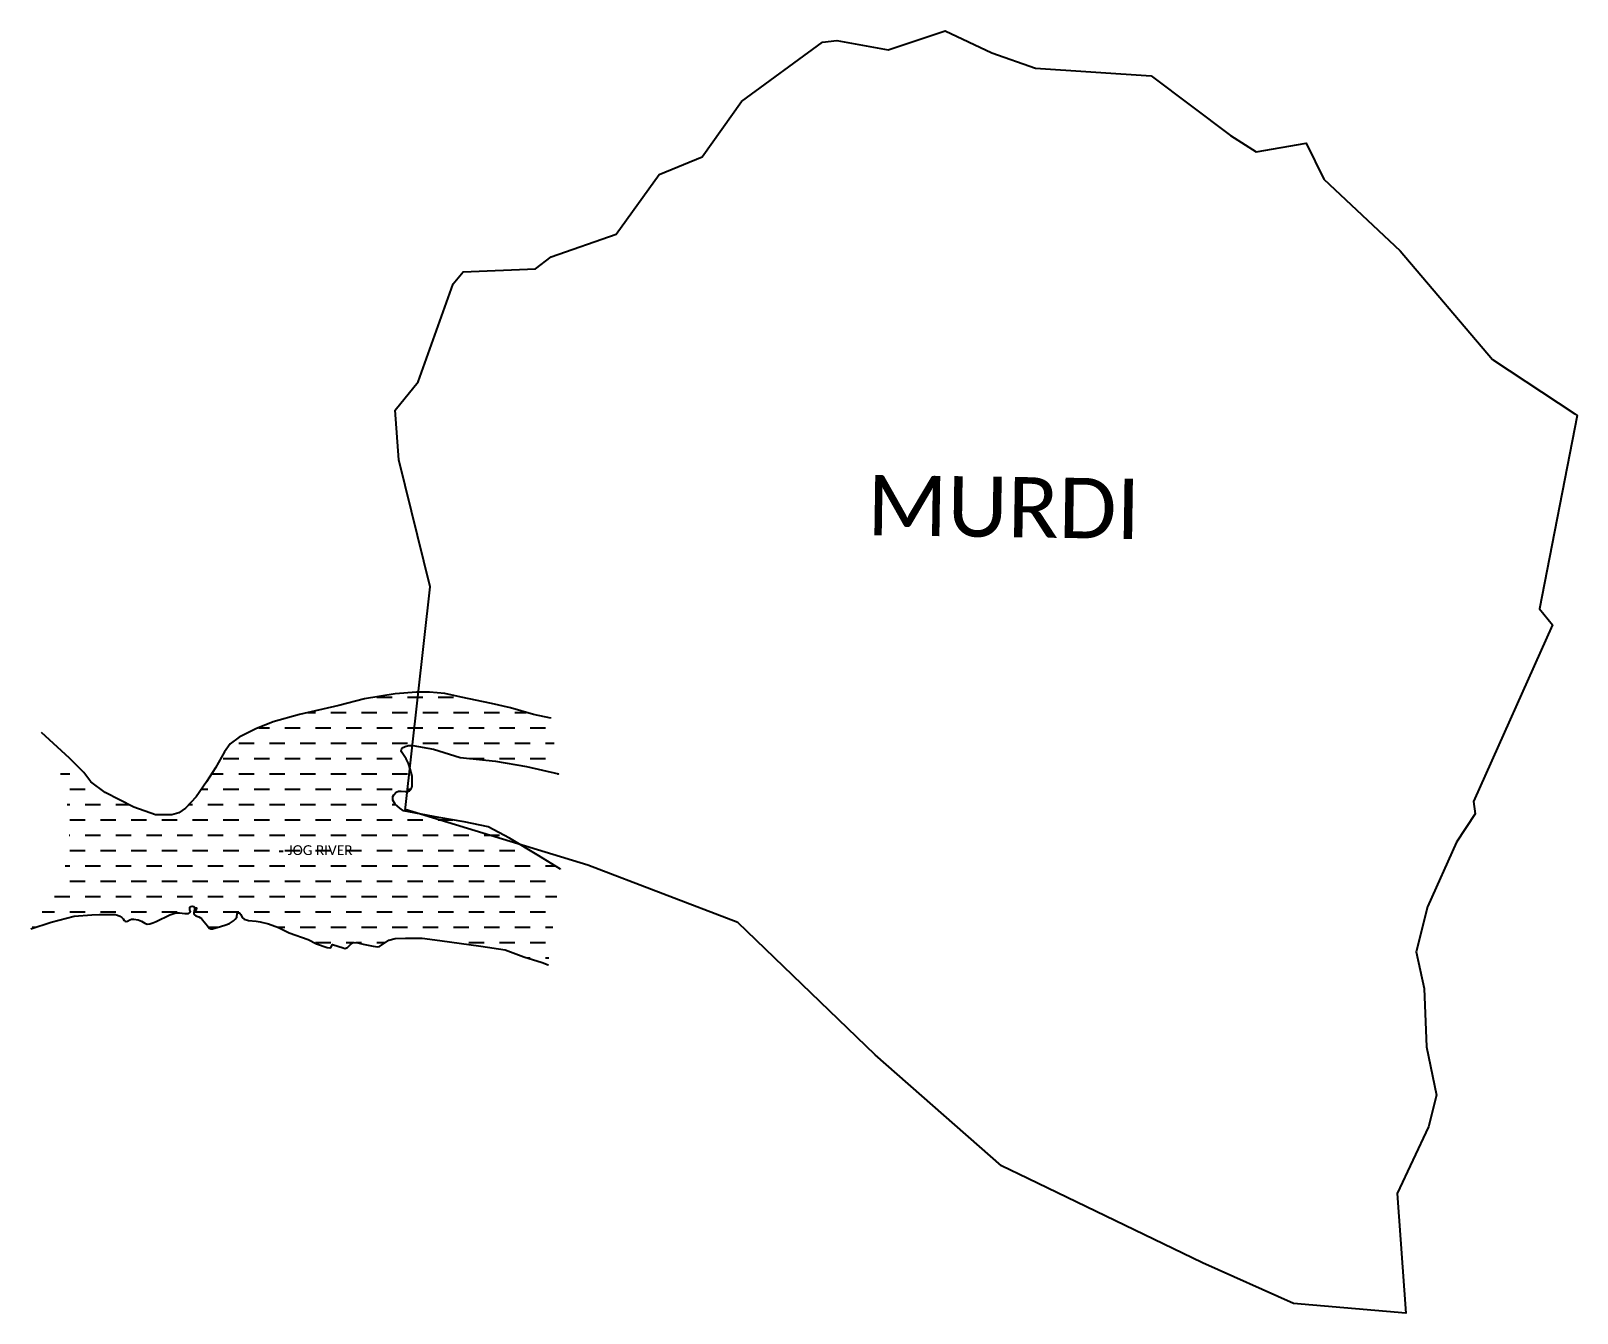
# Model space of a CAD drawing. Header units: metres. Extents: x 297546 to 300696, y 1972870 to 1975482.
import ezdxf

# ---------------------------------------------------------------- set-up
doc = ezdxf.new("R2010")
doc.units = ezdxf.units.M
doc.header["$MEASUREMENT"] = 0
for name, color, linetype in [('ARROW', 7, 'Continuous'), ('ddddd', 7, 'Continuous'), ('RIVER', 4, 'Continuous'), ('RIVER TEXT', 7, 'Continuous'), ('village', 3, 'Continuous')]:
    doc.layers.add(name, color=color, linetype=linetype)
doc.styles.get("Standard").update_dxf_attribs({"font": 'simplex.shx'})
doc.dimstyles.get("Standard").update_dxf_attribs({"dimtxt": 0.18, "dimasz": 0.18, "dimexe": 0.18, "dimexo": 0.0625, "dimgap": 0.09, "dimtad": 0, "dimtih": 1, "dimtoh": 1, "dimdec": 4, "dimzin": 0, "dimdsep": 46, "dimtxsty": 'Standard', "dimcen": 0.09, "dimadec": 0, "dimazin": 0, "dimtfac": 1, "dimtdec": 4, "dimtofl": 0, "dimtmove": 0, "dimatfit": 3, "dimfxl": 1, "dimtolj": 1, "dimtzin": 0, "dimarcsym": 0})

msp = doc.modelspace()

# ---------------------------------------------------------------- hatches: boundary and pattern name
at = {"layer": 'RIVER'}
h = msp.add_hatch(dxfattribs=at)
h.set_pattern_fill('DASH', color=256, scale=250)
h.paths.add_polyline_path([(298322.5, 1973964.3), (298318.4, 1973979.2), (298314.5, 1973989.5), (298310.1, 1973999.1), (298300.5, 1974013.3), (298300, 1974015.6), (298300.5, 1974018.6), (298302, 1974021), (298303.9, 1974022.2), (298308.2, 1974024.7), (298314.9, 1974026.2), (298324, 1974026.6), (298365.5, 1974019), (298420.3, 1974002.1), (298491.9, 1973994.2), (298555.2, 1973983.8), (298620.1, 1973968.4), (298604.7, 1974082.3), (298569.2, 1974089.6), (298522.6, 1974102.9), (298483.9, 1974111.8), (298422.1, 1974125), (298388.6, 1974132.6), (298357.9, 1974134.9), (298330.9, 1974134.8), (298287.4, 1974131.8), (298225.3, 1974121.4), (298172.6, 1974108.2), (298092.7, 1974089.8), (298039.3, 1974074.3), (298003.9, 1974060.3), (297970, 1974043.7), (297951.7, 1974030.1), (297939.7, 1974013.8), (297921.4, 1973980.9), (297902.9, 1973952.1), (297882.4, 1973921.7), (297860.7, 1973899.1), (297847.2, 1973889.6), (297832.7, 1973884.9), (297799.5, 1973884.9), (297755.1, 1973901), (297696.6, 1973930.7), (297667.6, 1973952.2), (297653, 1973971.2), (297623.9, 1974000.6), (297568, 1974052), (297597, 1973999.7), (297615.1, 1973938), (297623.2, 1973878.3), (297623.9, 1973833.9), (297617.8, 1973787.7), (297599.7, 1973737.4), (297552.8, 1973662.3), (297546, 1973653.3), (297586.8, 1973666.6), (297633.6, 1973679.1), (297669.8, 1973681.8), (297685.4, 1973682.5), (297702.3, 1973682.5), (297716.9, 1973682), (297721.8, 1973680.8), (297726.8, 1973678.8), (297730.8, 1973676.2), (297733.5, 1973673.1), (297735.5, 1973670.2), (297737.6, 1973668.4), (297739.7, 1973668), (297742.2, 1973668.8), (297746.8, 1973671.4), (297750.3, 1973672.5), (297755.2, 1973672.6), (297764.3, 1973671.2), (297770.5, 1973668.7), (297777.7, 1973664.3), (297782.4, 1973662.5), (297787.9, 1973662.9), (297793.8, 1973665), (297800.4, 1973667.7), (297828.3, 1973681.4), (297840.8, 1973685.4), (297848.4, 1973685.7), (297859.3, 1973684.5), (297864.3, 1973684), (297866.3, 1973684.5), (297868.4, 1973685.6), (297869.1, 1973686.1), (297870, 1973687), (297870.4, 1973688.4), (297869.6, 1973690.8), (297869.1, 1973693.8), (297869.4, 1973696.8), (297870.2, 1973697.9), (297871.3, 1973698.8), (297873.8, 1973698.9), (297877.4, 1973698.4), (297878.1, 1973697.7), (297878, 1973695.8), (297882.6, 1973695.6), (297882.4, 1973690.7), (297878.2, 1973690.9), (297877.6, 1973684.6), (297877.6, 1973683.2), (297878.5, 1973681.8), (297881.3, 1973679.6), (297887.5, 1973677.4), (297891.2, 1973675.7), (297893.2, 1973674.2), (297895.3, 1973671.1), (297905, 1973658.9), (297909, 1973654.5), (297912.2, 1973653.2), (297915.5, 1973653.3), (297925.3, 1973655.5), (297940.7, 1973660.2), (297949.8, 1973663.9), (297958.1, 1973669), (297961.9, 1973672.6), (297964.7, 1973676.6), (297965.9, 1973683.9), (297967.1, 1973685.3), (297970.4, 1973685.5), (297973.1, 1973682.2), (297976, 1973675.9), (297980.2, 1973672.8), (297989.1, 1973670), (298004.2, 1973668.3), (298012.3, 1973667.5), (298029.6, 1973663.2), (298050.2, 1973655.7), (298071.7, 1973644.7), (298110.5, 1973631), (298127.4, 1973622.6), (298148.8, 1973614.9), (298154.7, 1973614.3), (298156.6, 1973615.3), (298159.9, 1973621.4), (298181.7, 1973614.5), (298185.3, 1973612.9), (298190.8, 1973615.2), (298196.3, 1973621), (298201.6, 1973624.8), (298206.6, 1973625.3), (298211.3, 1973624.5), (298222.5, 1973621.7), (298243.1, 1973617.6), (298252, 1973616.6), (298255.9, 1973617.2), (298274.6, 1973629.9), (298287.8, 1973633.3), (298308.9, 1973634), (298342.5, 1973634.1), (298378.8, 1973629.4), (298462.4, 1973617.8), (298511.8, 1973610.3), (298549.9, 1973596.1), (298586.8, 1973584.2), (298599.2, 1973580), (298624.6, 1973774.2), (298580.5, 1973802), (298520.3, 1973837.9), (298477.1, 1973860.5), (298428.3, 1973871), (298376.4, 1973880), (298304.3, 1973893.2), (298297.2, 1973898.9), (298287.8, 1973907.2), (298282.8, 1973915.3), (298282.8, 1973922.3), (298285.2, 1973926.1), (298289.8, 1973931.6), (298294.3, 1973933.7), (298299.7, 1973933.7), (298308.2, 1973932.5), (298313.1, 1973932.5), (298317.1, 1973934.1), (298319.6, 1973936.5), (298321.8, 1973940.7), (298322.5, 1973944.1), (298322.5, 1973949.8)])
h.paths.add_polyline_path([(298063.7, 1973789.6), (298207, 1973789.6), (298207, 1973838.1), (298063.7, 1973838.1)], flags=24)

# ---------------------------------------------------------------- linework, layer by layer
at = {"layer": 'RIVER', "flags": 128}
msp.add_lwpolyline([(298604.7, 1974082.3), (298604.7, 1974082.3), (298569.2, 1974089.6), (298522.6, 1974102.9), (298483.9, 1974111.8), (298422.1, 1974125), (298388.6, 1974132.6), (298357.9, 1974134.9), (298330.9, 1974134.8), (298287.4, 1974131.8), (298225.3, 1974121.4), (298172.6, 1974108.2), (298092.7, 1974089.8), (298039.3, 1974074.3), (298003.9, 1974060.3), (297970, 1974043.7), (297951.7, 1974030.1), (297939.7, 1974013.8), (297921.4, 1973980.9), (297902.9, 1973952.1), (297882.4, 1973921.7), (297860.7, 1973899.1), (297847.2, 1973889.6), (297832.7, 1973884.9), (297799.5, 1973884.9), (297755.1, 1973901), (297696.6, 1973930.7), (297667.6, 1973952.2), (297653, 1973971.2), (297623.9, 1974000.6), (297567.3, 1974052.7)], dxfattribs=at)
at = {"layer": 'RIVER', "color": 4}
for points in [[(298624.6, 1973774.2), (298624.6, 1973774.2), (298624.6, 1973774.2), (298624.6, 1973774.2), (298624.6, 1973774.2), (298580.5, 1973802), (298520.3, 1973837.9), (298477.1, 1973860.5), (298428.3, 1973871), (298376.4, 1973880), (298304.3, 1973893.2), (298297.2, 1973898.9), (298287.8, 1973907.2), (298282.8, 1973915.3), (298282.8, 1973922.3), (298285.2, 1973926.1), (298289.8, 1973931.6), (298294.3, 1973933.7), (298299.7, 1973933.7), (298308.2, 1973932.5), (298313.1, 1973932.5), (298317.1, 1973934.1), (298319.6, 1973936.5), (298321.8, 1973940.7), (298322.5, 1973944.1), (298322.5, 1973949.8), (298322.5, 1973964.3), (298318.4, 1973979.2), (298314.5, 1973989.5), (298310.1, 1973999.1), (298300.5, 1974013.3), (298300, 1974015.6), (298300.5, 1974018.6), (298302, 1974021), (298303.9, 1974022.2), (298308.2, 1974024.7), (298314.9, 1974026.2), (298323.8, 1974026.6), (298365.5, 1974019), (298420.3, 1974002.1), (298491.9, 1973994.2), (298555.2, 1973983.8), (298620.1, 1973968.4), (298620.1, 1973968.4), (298620.1, 1973968.4)], [(297545.5, 1973653.1), (297586.8, 1973666.6), (297633.6, 1973679.1), (297669.8, 1973681.8), (297685.4, 1973682.5), (297702.3, 1973682.5), (297716.9, 1973682), (297716.9, 1973682), (297716.9, 1973682), (297721.8, 1973680.8), (297726.8, 1973678.8), (297730.8, 1973676.2), (297733.5, 1973673.1), (297735.5, 1973670.2), (297737.6, 1973668.4), (297739.7, 1973668), (297742.2, 1973668.8), (297746.8, 1973671.4), (297750.3, 1973672.5), (297755.2, 1973672.6), (297764.3, 1973671.2), (297770.5, 1973668.7), (297777.7, 1973664.3), (297782.4, 1973662.5), (297787.9, 1973662.9), (297793.8, 1973665), (297800.4, 1973667.7), (297828.3, 1973681.4), (297840.8, 1973685.4), (297848.4, 1973685.7), (297859.3, 1973684.5), (297864.3, 1973684), (297866.3, 1973684.5), (297868.4, 1973685.6), (297869.1, 1973686.1), (297870, 1973687), (297870.4, 1973688.4), (297869.6, 1973690.8), (297869.1, 1973693.8), (297869.4, 1973696.8), (297870.2, 1973697.9), (297871.3, 1973698.8), (297873.8, 1973698.9), (297877.4, 1973698.4), (297878.1, 1973697.7), (297878, 1973695.8), (297882.6, 1973695.6), (297882.4, 1973690.7), (297878.2, 1973690.9), (297877.6, 1973684.6), (297877.6, 1973683.2), (297878.5, 1973681.8), (297881.3, 1973679.6), (297887.5, 1973677.4), (297891.2, 1973675.7), (297893.2, 1973674.2), (297895.3, 1973671.1), (297905, 1973658.9), (297909, 1973654.5), (297912.2, 1973653.2), (297915.5, 1973653.3), (297925.3, 1973655.5), (297940.7, 1973660.2), (297949.8, 1973663.9), (297958.1, 1973669), (297961.9, 1973672.6), (297964.7, 1973676.6), (297965.9, 1973683.9), (297967.1, 1973685.3), (297970.4, 1973685.5), (297973.1, 1973682.2), (297976, 1973675.9), (297980.2, 1973672.8), (297989.1, 1973670), (298004.2, 1973668.3), (298012.3, 1973667.5), (298029.6, 1973663.2), (298050.2, 1973655.7), (298071.7, 1973644.7), (298110.5, 1973631), (298127.4, 1973622.6), (298148.8, 1973614.9), (298154.7, 1973614.3), (298156.6, 1973615.3), (298159.9, 1973621.4), (298181.7, 1973614.5), (298185.3, 1973612.9), (298190.8, 1973615.2), (298196.3, 1973621), (298201.6, 1973624.8), (298206.6, 1973625.3), (298211.3, 1973624.5), (298222.5, 1973621.7), (298243.1, 1973617.6), (298252, 1973616.6), (298255.9, 1973617.2), (298274.6, 1973629.9), (298287.8, 1973633.3), (298308.9, 1973634), (298342.5, 1973634.1), (298378.8, 1973629.4), (298462.4, 1973617.8), (298511.8, 1973610.3), (298549.9, 1973596.1), (298586.8, 1973584.2), (298599.2, 1973580), (298599.2, 1973580), (298599.2, 1973580), (298599.2, 1973580)]]:
    msp.add_lwpolyline(points, dxfattribs=at)
at = {"layer": 'village', "color": 3}
msp.add_polyline3d([(299827.9, 1975390.3, 0), (299989.4, 1975268.6, 0), (300042.1, 1975235.4, 0), (300144, 1975253.2, 0), (300180, 1975179.9, 0), (300335.4, 1975033.8, 0), (300523.5, 1974812.7, 0), (300690.9, 1974702.1, 0), (300695.7, 1974698.8, 0), (300619.3, 1974304.5, 0), (300645.3, 1974271.9, 0), (300484.5, 1973912.3, 0), (300488.2, 1973886.9, 0), (300449.9, 1973829.8, 0), (300391.2, 1973697.8, 0), (300368, 1973606.4, 0), (300384.3, 1973531.5, 0), (300389.1, 1973412.8, 0), (300409.3, 1973314, 0), (300392.7, 1973249.8, 0), (300329.4, 1973113.9, 0), (300346.5, 1972870.3, 0), (300118.1, 1972889.9, 0), (299932.5, 1972972.6, 0), (299576.5, 1973144.3, 0), (299523, 1973170.1, 0), (299265.6, 1973396.3, 0), (298986, 1973665.7, 0), (298680.5, 1973782.7, 0), (298308.2, 1973896.4, 0), (298308.6, 1973900.4, 0), (298359, 1974349.3, 0), (298295.3, 1974608.3, 0), (298287.7, 1974709.5, 0), (298334.3, 1974767.3, 0), (298405.7, 1974966.9, 0), (298426.5, 1974990.9, 0), (298573.3, 1974997.4, 0), (298605.7, 1975022.1, 0), (298738, 1975067.7, 0), (298825.6, 1975189.3, 0), (298913, 1975225.4, 0), (298993.6, 1975338.5, 0), (299158.2, 1975459.2, 0), (299187.3, 1975462.7, 0), (299292.3, 1975443.6, 0), (299408.5, 1975481.9, 0), (299503.4, 1975437.5, 0), (299592.6, 1975406, 0), (299827.9, 1975390.3, 0)], close=True, dxfattribs=at)

# ---------------------------------------------------------------- texts
at = {"layer": 'ddddd', "insert": (299250.2, 1974577.7), "char_height": 122.778, "attachment_point": 1, "rotation": 359.1736}
msp.add_mtext_dynamic_manual_height_columns('{\\fCalibri|b0|i0|c0|p34;MURDI} ', width=777.895, gutter_width=613.9, heights=[252.4], dxfattribs=at)
at = {"layer": 'RIVER TEXT', "insert": (298056.7, 1973823.3), "char_height": 20, "attachment_point": 1}
msp.add_mtext_dynamic_manual_height_columns('\\pxqc;{\\fCalibri|b0|i0|c0|p34;JOG RIVER}', width=156.234, gutter_width=1, heights=[0], dxfattribs=at)

# ---------------------------------------------------------------- leaders
at = {"layer": 'ARROW'}
msp.add_leader([(298051, 1973811), (298059.1, 1973811.4)], dimstyle='Standard', override={"dimasz": 3, "dimgap": 0.09, "dimtad": 0}, dxfattribs=at)

doc.saveas('drawing.dxf')
